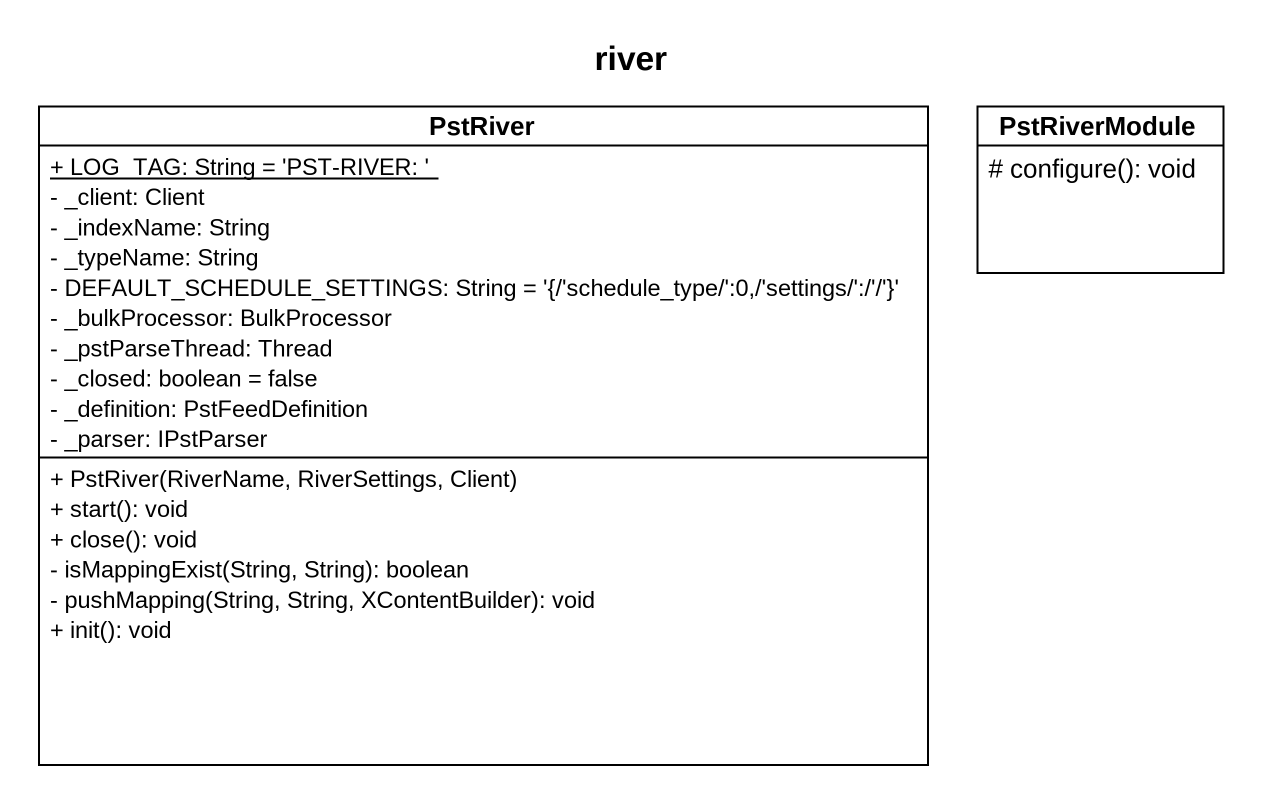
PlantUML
@startuml
title river
hide circle
hide empty members
skinparam classAttributeIconSize 0
class PstRiver {
  {static} + LOG_TAG: String = 'PST-RIVER: '
  - _client: Client
  - _indexName: String
  - _typeName: String
  - DEFAULT_SCHEDULE_SETTINGS: String = '{/'schedule_type/':0,/'settings/':/'/'}'
  - _bulkProcessor: BulkProcessor
  - _pstParseThread: Thread
  - _closed: boolean = false
  - _definition: PstFeedDefinition
  - _parser: IPstParser
  + PstRiver(RiverName, RiverSettings, Client)
  + start(): void
  + close(): void
  - isMappingExist(String, String): boolean
  - pushMapping(String, String, XContentBuilder): void
  + init(): void
}
class PstRiverModule {
  # configure(): void
}
@enduml
